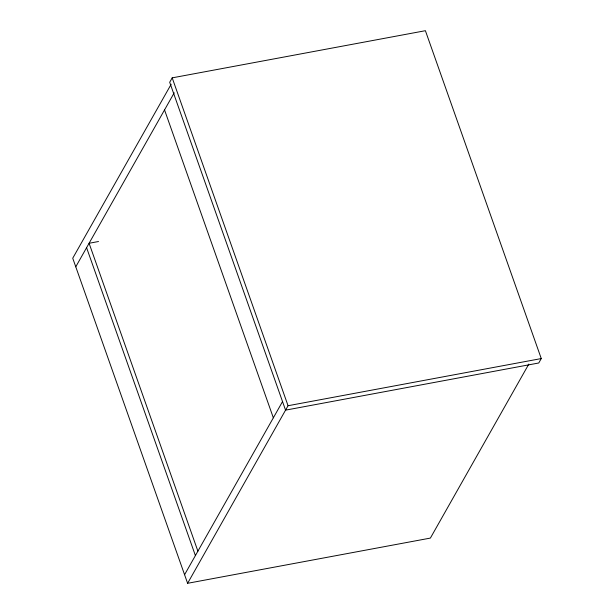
<?xml version="1.0" encoding="UTF-8"?>
<svg xmlns="http://www.w3.org/2000/svg" width="614" height="614" viewBox="0 0 614 614"><rect width="100%" height="100%" fill="white"/><g stroke="black" fill="none" stroke-linecap="round" stroke-linejoin="round"><path stroke-width="0.92" d="M172.196 77.855L169.694 82.276L285.556 410.144L538.762 362.989L541.264 358.568L425.402 30.7L172.196 77.855L288.058 405.724L187.615 583.3L430.383 538.087L528.823 364.102M171.168 84.233L72.736 258.218L187.615 583.3M75.768 266.806L174.215 92.806M184.576 574.712L282.563 401.518M98.501 241.517L89.091 243.267L197.9 551.165M288.058 405.724L541.264 358.568M164.537 109.914L273.345 417.812M86.589 247.688L195.398 555.593"/></g></svg>
